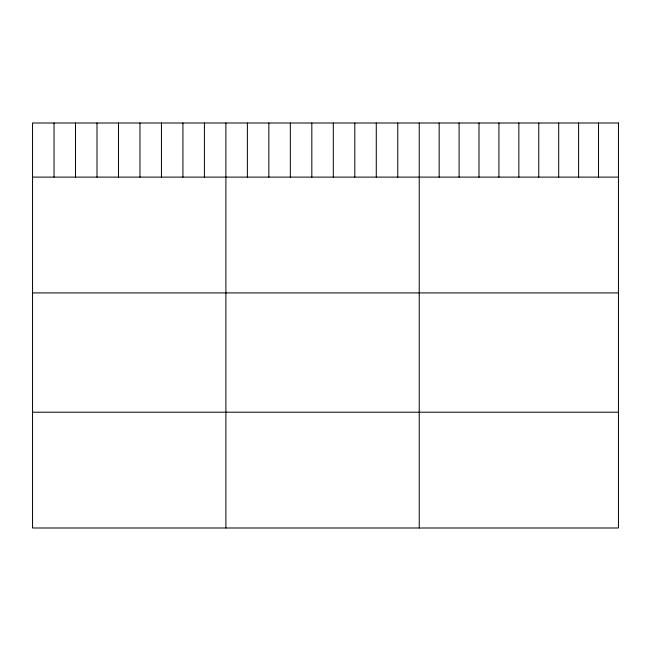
<?xml version="1.0" encoding="UTF-8"?>
<svg xmlns="http://www.w3.org/2000/svg" width="651" height="651" viewBox="0 0 651 651"><rect width="100%" height="100%" fill="white"/><g stroke="black" fill="none" stroke-linecap="round" stroke-linejoin="round"><path stroke-width="0.98" d="M32.55 177.113L618.45 177.113M32.55 292.909L618.45 292.909M32.55 412.205L618.45 412.205M598.529 123.006L598.529 177.113M578.609 123.006L578.609 177.113M558.688 123.006L558.688 177.113M538.768 123.006L538.768 177.113M518.847 123.006L518.847 177.113M498.926 123.006L498.926 177.113M479.006 123.006L479.006 177.113M459.085 123.006L459.085 177.113M439.165 123.006L439.165 177.113M419.244 123.006L419.244 527.994M397.761 123.006L397.761 177.113M376.278 123.006L376.278 177.113M354.795 123.006L354.795 177.113M333.312 123.006L333.312 177.113M311.829 123.006L311.829 177.113M290.346 123.006L290.346 177.113M268.863 123.006L268.863 177.113M247.38 123.006L247.38 177.113M225.897 123.006L225.897 527.994M204.414 123.006L204.414 177.113M182.931 123.006L182.931 177.113M161.448 123.006L161.448 177.113M139.965 123.006L139.965 177.113M118.482 123.006L118.482 177.113M96.999 123.006L96.999 177.113M75.516 123.006L75.516 177.113M54.033 123.006L54.033 177.113M618.45 123.006L32.55 123.006L32.55 527.994L618.45 527.994L618.45 123.006"/></g></svg>
